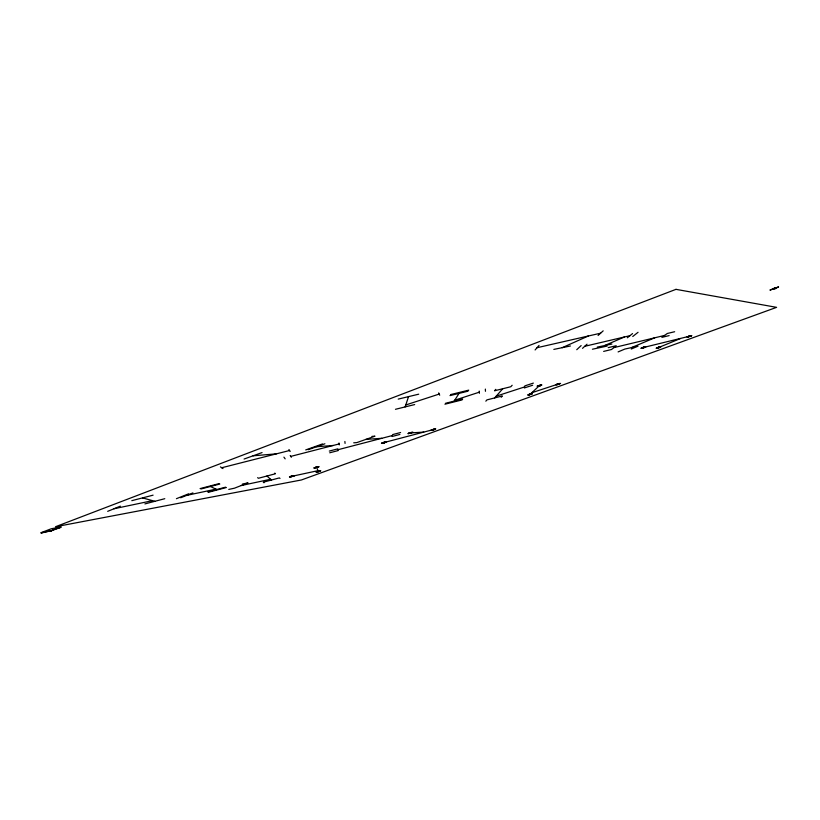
<?xml version="1.0" encoding="UTF-8"?>
<svg xmlns="http://www.w3.org/2000/svg" width="820" height="820" viewBox="0 0 820 820"><rect width="100%" height="100%" fill="white"/><g stroke="black" fill="none" stroke-linecap="round" stroke-linejoin="round"><path stroke-width="1.23" d="M538.576 386.077L537.879 386.117L540.749 385.031M405.131 406.915L408.534 396.634M454.136 401.134L459.056 393.374M289.952 476.82L290.854 476.492M313.968 467.964L317.391 466.836M485.84 401.175L486.916 399.893L502.363 395.968L501.184 397.269M495.772 389.336L494.552 390.791L510.819 386.732L512.162 385.256M535.101 349.955L539.037 345.425M494.675 397.925L502.721 388.752M576.737 349.709L581.144 345.589M530.038 394.369L539.386 385.687M582.528 348.336L587.028 344.215M598.087 335.493L603.182 330.849M290.464 476.553L293.898 475.702M627.331 337.779L632.558 333.576M632.743 336.507L638.052 332.295M538.576 385.841L539.488 385.595M557.815 384.19L558.389 384.18M318.447 466.867L317.596 466.908M319.728 471.151L315.946 472.146L317.032 471.951M657.804 347.69L659.926 347.147L657.876 347.577M432.109 429.844L433.688 429.536M434.631 429.311L433.79 429.372L435.297 429.044L433.995 429.485M537.766 385.984L538.73 386.046M540.595 385.461L539.929 385.431M657.466 347.752L657.681 347.987M528.869 394.594L530.294 394.246M531.206 394.143L530.806 394.01M556.667 384.395L557.395 384.488M559.322 383.904L558.727 383.862M642.306 347.772L689.599 336.2M644.489 347.424L644.223 347.167M644.858 347.372L645.401 346.993L644.059 347.208M659.854 347.362L660.407 347.003L658.737 347.311M690.409 336.169L690.86 335.882L687.016 337.04L691.824 335.585L689.251 336.015M562.182 347.69L588.319 336.005M604.617 345.558L624.42 336.989M618.106 351.913L624.861 349.053L638.011 346.183L631.256 349.023M631.472 347.608L654.698 337.809M291.725 476.164L290.987 476.553L291.858 476.358M315.413 467.492L314.654 467.871M313.968 467.984L316.899 467.164M318.047 467.031L319.113 466.621L317.053 467.021M658.491 347.577L680.457 338.516M383.78 442.605L433.37 429.577M384.18 442.595L385.502 442.175L383.278 443.046M385.38 442.38L386.527 441.929L385.461 442.052M409.047 433.114L407.878 433.616L408.893 433.472M107.676 511.342L120.345 506.155M409.733 433.021L411.076 432.827M318.139 471.49L319.021 471.121M319.093 471.336L318.539 471.377M319.8 471.203L320.815 470.823L318.857 471.213M538.279 385.779C534.578 386.825 540.329 386.015 538.74 386.117M540.216 385.615L541.887 384.969L539.427 385.482M642.952 347.598L641.394 348.203L642.296 348.162M643.618 347.598L644.407 347.29L642.501 347.598M529.238 394.451L527.66 395.025L529.997 394.553M530.581 394.317L528.961 394.471M176.423 498.683L188.651 493.804M180.697 497.771L192.905 492.902M658.081 347.577L656.574 348.162L657.835 347.957M688.667 336.292L687.508 336.856L688.882 336.671M689.794 336.333L691.342 335.739L689.722 336.015M43.071 532.293L41.031 533.072L52.039 530.56L41 532.692L51.26 528.767L61.121 526.881L50.051 531.134L60.905 527.362L58.958 527.731M244.083 459.036L262.062 452.578M305.716 449.913L322.486 443.948M308.207 449.708L324.894 443.774M537.992 385.8L538.873 385.574M538.555 385.759L539.263 385.656M689.384 336.251L687.99 336.723L689.446 336.374M658.275 347.372L656.102 348.264L658.224 347.854M408.708 433.165L409.61 432.929M383.145 442.626L381.443 443.271L382.509 443.138M383.565 442.605L382.069 443.179M556.913 384.221L557.938 383.944L555.827 384.826L557.989 384.354L557.374 384.631M528.695 394.502L529.935 394.225M315.034 467.564L315.556 467.328M431.802 429.803L432.663 429.577M643.454 347.659L645.904 346.839L643.628 347.311M643.608 347.823L644.51 347.598M540.493 385.595L538.996 386.056M540.769 385.574L539.478 385.923M690.173 336.343L689.159 336.671M659.505 347.577L658.47 347.926M411.138 432.929L412.931 432.222L409.272 433.339M558.481 384.211L559.209 384.026M384.58 442.585L385.728 442.328M530.15 394.389L531.944 393.815L530.068 394.184M316.776 467.277L317.576 467.021L316.715 467.205M318.426 466.959L316.971 467.318M292.258 476.256L291.202 476.266M434.303 429.444L430.971 430.213L433.073 429.813M434.026 429.598L435.768 428.911L434.836 429.044M319.246 471.387L320.333 470.957L319.38 471.1M405.777 404.967L439.202 394.071M454.721 400.201L479.31 392.185M533.379 383.094L524.861 385.871L524.287 387.962L532.672 385.236M496.213 396.173L524.574 386.927M531.832 392.708L559.804 383.524M432.488 429.577L433.114 429.495M432.837 429.577L434.005 429.208M434.19 429.598L432.324 430.1M317.104 467.277L317.699 467.205M291.182 476.317L289.429 476.953L291.541 476.533M292.484 476.287L294.595 475.579L292.176 476.184M317.811 471.49L316.571 472.023M319.462 471.377L318.539 471.551M558.358 384.252L560.572 383.432L559.26 383.606M409.416 432.929L410.092 432.837M410.953 432.929L410.266 433.237M382.93 442.636L383.698 442.462M383.493 442.574L382.971 442.861L383.791 442.697M384.601 442.636L384.088 442.779L384.969 442.574M658.224 347.321L659.3 347.024M538.75 385.543L539.293 385.523M643.321 347.26L640.891 348.315L643.157 347.885M643.208 347.434L643.792 347.127M319.257 471.438L318.457 471.664M317.473 467.277L316.725 467.39M433.975 429.659L432.868 429.967M658.48 347.782L657.865 348.09M291.52 476.635L292.791 476.297M317.658 471.449L319.185 471.039M317.842 471.828L319.052 471.5M315.792 467.256L316.356 467.195M409.785 433.298L411.917 432.365M558.399 383.934L556.985 384.549M529.781 394.727L532.426 393.682L530.653 394.041M292.463 476.338L291.612 476.563M317.873 471.377L318.611 471.182M658.142 347.946L660.889 346.86L658.86 347.28M291.664 476.225L292.207 475.989M689.599 336.056L690.132 335.769M383.627 442.421L384.313 442.298M410.318 433.114L409.631 433.39M383.852 442.359L384.395 442.226M208.495 492.256L226.34 487.521M207.696 491.908L225.643 487.152M530.243 394.082L530.786 393.877M529.884 394.584L528.777 394.973M200.09 488.597L219.032 483.626M200.982 488.976L219.801 484.036M144.884 503.921L164.789 498.693M329.312 451.072L337.84 448.847L338.127 450.59L329.732 452.783M400.601 432.519L392.667 434.579L392.083 436.486L399.893 434.446M337.983 449.729L392.38 435.543M539.56 385.441L540.206 385.297M131.815 500.671L153.094 495.157M290.782 456.402L339.121 443.948M433.483 429.393L434.426 429.055M383.944 442.769L382.14 443.271M410.687 432.683L411.179 432.447M642.911 348.029L642.296 348.254M221.728 467.748L289.552 450.508M445.465 403.296L462.705 398.991M444.932 404.209L462.08 399.924M558.502 383.852L559.527 383.483M450.58 394.584L468.732 390.146M449.985 395.609L468.035 391.171M395.465 409.293L414.684 404.567M384.231 442.369L385.841 441.918M603.653 351.401L611.525 349.505L616.189 345.722L608.204 347.639M669.151 335.606L661.894 337.358L667.285 333.494L674.645 331.731M317.883 471.726L316.704 472.074M398.223 399.104L418.723 394.184M613.832 347.629L664.569 335.441M291.715 476.492L290.3 476.902M316.1 467.605L314.798 467.933M584.762 346.296L629.914 335.698M537.049 347.711L600.609 333.197M557.128 384.621L559.291 383.534M410.871 432.632L411.466 432.386M409.354 433.452L409.938 433.206M228.77 489.417L234.438 488.197L248.019 482.877L242.392 484.077M292.022 476.276L318.016 470.659M592.419 349.217L607.107 346.091M241.203 485.542L270.549 479.269M597.237 347.127L611.915 344.021M186.775 495.352L215.957 489.15M113.98 508.759L152.53 500.651M292.658 475.928L293.734 475.641M553.828 349.402L570.423 345.989M408.524 433.616L409.774 433.247M253.052 455.817L276.381 453.849M316.53 446.746L333.217 445.475M353.707 442.82L356.843 442.595L374.965 436.189L371.942 436.383M365.884 439.397L381.771 438.31M410.41 432.919L423.725 432.119M142.516 497.894L154.888 501.297M210.433 486.496L216.716 489.519M220.426 466.887L222.989 468.589M257.634 477.65L258.402 478.275L275.428 473.765L274.792 473.109M263.989 482.765L263.292 482.211L279.425 477.886L279.989 478.47M266.961 476.01L271.399 480.038M283.925 457.14L285.165 458.862M290.208 455.52L291.346 457.273M288.937 449.524L290.157 451.471M316.54 467.297L318.375 471.469M438.69 392.893L439.704 395.219M338.978 442.984L339.255 444.901M479.208 391.099L479.413 393.272M344.882 441.467L345.066 443.405M485.358 389.09L485.45 391.294M675.977 289.347L55.483 526.747L301.432 479.966L776.591 307.346L675.977 289.347M775.177 287.861L772.491 288.855L773.967 289.234L776.632 288.24L775.177 287.861M778.528 286.928L770.134 290.034L778.528 286.928"/></g></svg>
